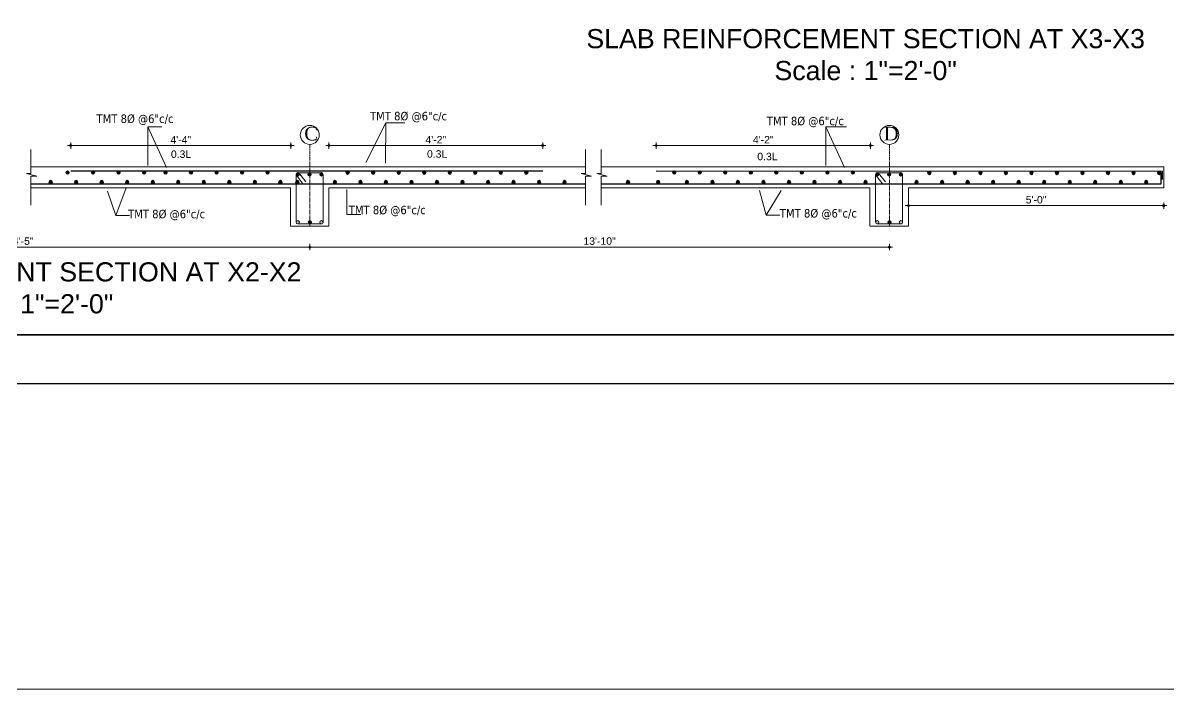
# Model space of a CAD drawing. Header units: inches. Extents: x 130993 to 274375, y -5108 to 103559.
# Drawn here: x 151799 to 152876, y 48951 to 49578 of the extents above; entities that cross this region are included whole.
import ezdxf

# ---------------------------------------------------------------- set-up
doc = ezdxf.new("R2010")
doc.units = ezdxf.units.IN
doc.header["$MEASUREMENT"] = 0
doc.header["$PDMODE"] = 2
doc.header["$PDSIZE"] = -3
doc.linetypes.add('CENTER2', pattern=[1.125, 0.75, -0.125, 0.125, -0.125])
doc.layers.add('CENTERLINE', color=7, linetype='CENTER2')
doc.layers.add('ELEVATION', color=7, linetype='Continuous')
for name, color, linetype, lineweight in [('DIM', 5, 'Continuous', 9), ('DIMENSION', 142, 'Continuous', 20), ('HATCH', 9, 'Continuous', 9), ('INDEX LINE', 4, 'Continuous', 13), ('ROD', 10, 'Continuous', 13), ('TEXT', 181, 'Continuous', 13)]:
    doc.layers.add(name, color=color, linetype=linetype, lineweight=lineweight)
doc.styles.add('ramon', font='arial.ttf', dxfattribs={"height": 7})
doc.styles.add('romans', font='romans.shx')
doc.styles.get("Standard").update_dxf_attribs({"font": 'txt.shx', "height": 6})
doc.styles.add('STYLE1', font='arial.ttf')
doc.styles.add('TAHOMA', font='tahoma.ttf', dxfattribs={"height": 9})
doc.dimstyles.new('1.8', dxfattribs={"dimscale": 0, "dimtxt": 9, "dimasz": 1, "dimexe": 2, "dimexo": 9, "dimgap": 2, "dimtad": 1, "dimdec": 0, "dimzin": 3, "dimdsep": 46, "dimlunit": 4, "dimtxsty": 'TAHOMA', "dimblk": 'DIM', "dimcen": 3, "dimdle": 3, "dimse1": 1, "dimse2": 1, "dimclrd": 256, "dimclre": 256, "dimclrt": 7, "dimadec": 1, "dimazin": 2, "dimtfac": 1, "dimtdec": 0, "dimtix": 1, "dimtofl": 0, "dimtmove": 2, "dimatfit": 3, "dimldrblk": 'ARW', "dimfxl": 1, "dimfrac": 2, "dimtolj": 2, "dimtzin": 0, "dimarcsym": 0})
doc.dimstyles.new('s2', dxfattribs={"dimtxt": 6, "dimasz": 2, "dimexe": 6, "dimexo": 18, "dimgap": 1.9375, "dimtad": 1, "dimdec": 0, "dimlfac": 0.25, "dimzin": 3, "dimdsep": 46, "dimlunit": 4, "dimtxsty": 'ramon', "dimblk": 'dot 2', "dimcen": 0.09375, "dimse1": 1, "dimse2": 1, "dimclrd": 1, "dimclre": 1, "dimclrt": 256, "dimadec": 0, "dimazin": 0, "dimtfac": 0.75, "dimtdec": 0, "dimtix": 1, "dimtmove": 1, "dimatfit": 3, "dimldrblk": 'DOT', "dimfxl": 1, "dimtolj": 1, "dimtzin": 0, "dimlwd": 9, "dimlwe": 9, "dimarcsym": 0})

# ---------------------------------------------------------------- blocks, each defined once
blk = doc.blocks.new('dot1')
at = {"layer": 'HATCH'}
h = blk.add_hatch(color=256, dxfattribs=at)
edge = h.paths.add_edge_path()
edge.add_arc((0, 0), 1, 0, 360)
for p, q in [((3, 0), (-3, 0)), ((0, 3), (0, -3))]:
    blk.add_line(p, q, dxfattribs=at)
blk.add_circle((0, 0), 1, dxfattribs=at)
blk = doc.blocks.new('dot 2')
at = {"layer": 'HATCH', "xscale": 0.5, "yscale": 0.5, "zscale": 0.5}
blk.add_blockref('dot1', (0, 0), dxfattribs=at)
blk = doc.blocks.new('*D844')
at = {"layer": 'Defpoints', "color": 0}
for p in [(159174.5, 48630), (159719.5, 48630), (159174.5, 48610.4)]:
    blk.add_point(p, dxfattribs=at)
at = {"layer": 'ELEVATION', "color": 1, "lineweight": 9}
blk.add_line((159717.5, 48610.4), (159176.5, 48610.4), dxfattribs=at)
at = {"layer": 'ELEVATION', "color": 1, "lineweight": 9, "xscale": 2, "yscale": 2, "zscale": 2, "rotation": 180}
blk.add_blockref('dot 2', (159174.5, 48610.4), dxfattribs=at)
at = {"layer": 'ELEVATION', "color": 1, "lineweight": 9, "xscale": 2, "yscale": 2, "zscale": 2}
blk.add_blockref('dot 2', (159719.5, 48610.4), dxfattribs=at)
at = {"layer": 'ELEVATION', "lineweight": 0, "insert": (159447, 48616), "char_height": 7, "attachment_point": 5, "style": 'ramon'}
blk.add_mtext('\\A1;{\\fArial Baltic|b0|i0|c186|p34;1}3{\\fArial Baltic|b0|i0|c186|p34;\'-}10{\\fArial Baltic|b0|i0|c186|p34;"}', dxfattribs=at)
blk = doc.blocks.new('_Dot')
at = {"color": 0, "linetype": 'ByBlock', "lineweight": -2}
blk.add_line((-0.5, 0), (-1, 0), dxfattribs=at)
at = {"color": 0, "linetype": 'ByBlock', "const_width": 0.5}
blk.add_lwpolyline([(-0.25, 0, 1), (0.25, 0, 1)], format="xyb", close=True, dxfattribs=at)
blk = doc.blocks.new('*D845')
at = {"layer": 'Defpoints', "color": 0}
for p in [(159701.6, 48705.9), (159500.2, 48682.1), (159701.6, 48682)]:
    blk.add_point(p, dxfattribs=at)
at = {"layer": 'ELEVATION', "color": 1, "lineweight": 9}
blk.add_line((159502.2, 48705.9), (159699.6, 48705.9), dxfattribs=at)
at = {"layer": 'ELEVATION', "color": 1, "lineweight": 9, "xscale": 2, "yscale": 2, "zscale": 2, "rotation": 180}
blk.add_blockref('dot 2', (159500.2, 48705.9), dxfattribs=at)
at = {"layer": 'ELEVATION', "color": 1, "lineweight": 9, "xscale": 2, "yscale": 2, "zscale": 2}
blk.add_blockref('dot 2', (159701.6, 48705.9), dxfattribs=at)
at = {"layer": 'ELEVATION', "lineweight": 0, "insert": (159600.9, 48711.4), "char_height": 7, "attachment_point": 5, "style": 'ramon'}
blk.add_mtext('\\A1;4\'-2"', dxfattribs=at)
blk = doc.blocks.new('ARW')
at = {"layer": 'INDEX LINE'}
blk.add_lwpolyline([(10, 0, 0, 6, 0), (0, 0, 0, 0, 0), (10, 0, 0, 0, 0)], format="xyseb", dxfattribs=at)
blk = doc.blocks.new('DIM')
at = {"layer": 'INDEX LINE'}
h = blk.add_hatch(color=256, dxfattribs=at)
h.paths.add_polyline_path([(0, 1.3), (0, 0), (1.3, 0, 0.414214)])
h.paths.add_polyline_path([(1.3, 0), (0, 0), (0, -1.3, 0.414214)])
h.paths.add_polyline_path([(0, 0), (-1.3, 0, 0.414214), (0, -1.3)])
h.paths.add_polyline_path([(0, 1.3, 0.414214), (-1.3, 0), (0, 0)])
for p, q in [((-6, 0), (6, 0)), ((0, 6), (0, -6))]:
    blk.add_line(p, q, dxfattribs=at)
blk.add_circle((0, 0), 1.28, dxfattribs=at)
blk = doc.blocks.new('*D847')
at = {"layer": 'Defpoints', "color": 0}
for p in [(159393.5, 48705.9), (159393.5, 48682), (159192.5, 48666)]:
    blk.add_point(p, dxfattribs=at)
at = {"layer": 'ELEVATION', "color": 1, "lineweight": 9}
blk.add_line((159194.5, 48705.9), (159391.5, 48705.9), dxfattribs=at)
at = {"layer": 'ELEVATION', "color": 1, "lineweight": 9, "xscale": 2, "yscale": 2, "zscale": 2, "rotation": 180}
blk.add_blockref('dot 2', (159192.5, 48705.9), dxfattribs=at)
at = {"layer": 'ELEVATION', "color": 1, "lineweight": 9, "xscale": 2, "yscale": 2, "zscale": 2}
blk.add_blockref('dot 2', (159393.5, 48705.9), dxfattribs=at)
at = {"layer": 'ELEVATION', "lineweight": 0, "insert": (159293, 48711.4), "char_height": 7, "attachment_point": 5, "style": 'ramon'}
blk.add_mtext('\\A1;4\'-2"', dxfattribs=at)
blk = doc.blocks.new('*D848')
at = {"layer": 'Defpoints', "color": 0}
for p in [(159156.7, 48705.9), (158949.7, 48682.1), (159156.7, 48682)]:
    blk.add_point(p, dxfattribs=at)
at = {"layer": 'ELEVATION', "color": 1, "lineweight": 9}
blk.add_line((158951.7, 48705.9), (159154.7, 48705.9), dxfattribs=at)
at = {"layer": 'ELEVATION', "color": 1, "lineweight": 9, "xscale": 2, "yscale": 2, "zscale": 2, "rotation": 180}
blk.add_blockref('dot 2', (158949.7, 48705.9), dxfattribs=at)
at = {"layer": 'ELEVATION', "color": 1, "lineweight": 9, "xscale": 2, "yscale": 2, "zscale": 2}
blk.add_blockref('dot 2', (159156.7, 48705.9), dxfattribs=at)
at = {"layer": 'ELEVATION', "lineweight": 0, "insert": (159053.2, 48711.3), "char_height": 7, "attachment_point": 5, "style": 'ramon'}
blk.add_mtext('\\A1;4\'-4"', dxfattribs=at)
blk = doc.blocks.new('*D851')
at = {"layer": 'Defpoints', "color": 0}
for p in [(158630, 48630), (159174.5, 48630), (159174.5, 48610.4)]:
    blk.add_point(p, dxfattribs=at)
at = {"layer": 'ELEVATION', "color": 1, "lineweight": 9}
blk.add_line((158632, 48610.4), (159172.5, 48610.4), dxfattribs=at)
at = {"layer": 'ELEVATION', "color": 1, "lineweight": 9, "xscale": 2, "yscale": 2, "zscale": 2, "rotation": 180}
blk.add_blockref('dot 2', (158630, 48610.4), dxfattribs=at)
at = {"layer": 'ELEVATION', "color": 1, "lineweight": 9, "xscale": 2, "yscale": 2, "zscale": 2}
blk.add_blockref('dot 2', (159174.5, 48610.4), dxfattribs=at)
at = {"layer": 'ELEVATION', "lineweight": 0, "insert": (158902.3, 48616), "char_height": 7, "attachment_point": 5, "style": 'ramon'}
blk.add_mtext('\\A1;14{\\fArial Baltic|b0|i0|c186|p34;\'-}5{\\fArial Baltic|b0|i0|c186|p34;"}', dxfattribs=at)
blk = doc.blocks.new('*D852')
at = {"layer": 'Defpoints', "color": 0}
for p in [(159737.5, 48666), (159977.5, 48666), (159977.5, 48649.4)]:
    blk.add_point(p, dxfattribs=at)
at = {"layer": 'ELEVATION', "color": 1, "lineweight": 9}
blk.add_line((159739.5, 48649.4), (159975.5, 48649.4), dxfattribs=at)
at = {"layer": 'ELEVATION', "color": 1, "lineweight": 9, "xscale": 2, "yscale": 2, "zscale": 2, "rotation": 180}
blk.add_blockref('dot 2', (159737.5, 48649.4), dxfattribs=at)
at = {"layer": 'ELEVATION', "color": 1, "lineweight": 9, "xscale": 2, "yscale": 2, "zscale": 2}
blk.add_blockref('dot 2', (159977.5, 48649.4), dxfattribs=at)
at = {"layer": 'ELEVATION', "lineweight": 0, "insert": (159857.5, 48654.9), "char_height": 7, "attachment_point": 5, "style": 'ramon'}
blk.add_mtext('\\A1;5\'-0"', dxfattribs=at)
blk = doc.blocks.new('s4')
at = {"ltscale": 0.5, "insert": (4228, 2278), "char_height": 18, "width": 693.788, "attachment_point": 2, "style": 'STYLE1'}
blk.add_mtext('{\\fArial Baltic|b0|i0|c186|p34;S\\fArial Baltic|b0|i0|c0|p34;LAB REINFORCEMENT SECTION AT X3-X3\\PScale : 1"=2\'-0"}', dxfattribs=at)
blk = doc.blocks.new('s3')
at = {"layer": 'DIM', "linetype": 'ByBlock', "lineweight": 0}
h = blk.add_hatch(color=0, dxfattribs=at)
h.set_gradient(color1=(0, 0, 255), color2=(0, 0, 255), tint=1)
edge = h.paths.add_edge_path()
edge.add_arc((4270.7, 2125.9), 1.6, 0, 360)
h = blk.add_hatch(color=0, dxfattribs=at)
h.set_gradient(color1=(0, 0, 255), color2=(0, 0, 255), tint=1)
edge = h.paths.add_edge_path()
edge.add_arc((4294.7, 2125.9), 1.6, 0, 360)
h = blk.add_hatch(color=0, dxfattribs=at)
h.set_gradient(color1=(0, 0, 255), color2=(0, 0, 255), tint=1)
edge = h.paths.add_edge_path()
edge.add_arc((4318.7, 2125.9), 1.6, 0, 360)
h = blk.add_hatch(color=0, dxfattribs=at)
h.set_gradient(color1=(0, 0, 255), color2=(0, 0, 255), tint=1)
edge = h.paths.add_edge_path()
edge.add_arc((4342.7, 2125.9), 1.6, 0, 360)
h = blk.add_hatch(color=0, dxfattribs=at)
h.set_gradient(color1=(0, 0, 255), color2=(0, 0, 255), tint=1)
edge = h.paths.add_edge_path()
edge.add_arc((4362.8, 2125.9), 1.6, 0, 360)
h = blk.add_hatch(color=0, dxfattribs=at)
h.set_gradient(color1=(0, 0, 255), color2=(0, 0, 255), tint=1)
edge = h.paths.add_edge_path()
edge.add_arc((4386.8, 2125.9), 1.6, 0, 360)
h = blk.add_hatch(color=0, dxfattribs=at)
h.set_gradient(color1=(0, 0, 255), color2=(0, 0, 255), tint=1)
edge = h.paths.add_edge_path()
edge.add_arc((4410.8, 2125.9), 1.6, 0, 360)
h = blk.add_hatch(color=0, dxfattribs=at)
h.set_gradient(color1=(0, 0, 255), color2=(0, 0, 255), tint=1)
edge = h.paths.add_edge_path()
edge.add_arc((4434.8, 2125.9), 1.6, 0, 360)
h = blk.add_hatch(color=0, dxfattribs=at)
h.set_gradient(color1=(0, 0, 255), color2=(0, 0, 255), tint=1)
edge = h.paths.add_edge_path()
edge.add_arc((4458.8, 2125.9), 1.6, 0, 360)
h = blk.add_hatch(color=0, dxfattribs=at)
h.set_gradient(color1=(0, 0, 255), color2=(0, 0, 255), tint=1)
edge = h.paths.add_edge_path()
edge.add_arc((4534.1, 2125.8), 1.6, 0, 360)
h = blk.add_hatch(color=0, dxfattribs=at)
h.set_gradient(color1=(0, 0, 255), color2=(0, 0, 255), tint=1)
edge = h.paths.add_edge_path()
edge.add_arc((4558.1, 2125.8), 1.6, 0, 360)
h = blk.add_hatch(color=0, dxfattribs=at)
h.set_gradient(color1=(0, 0, 255), color2=(0, 0, 255), tint=1)
edge = h.paths.add_edge_path()
edge.add_arc((4582.1, 2125.8), 1.6, 0, 360)
h = blk.add_hatch(color=0, dxfattribs=at)
h.set_gradient(color1=(0, 0, 255), color2=(0, 0, 255), tint=1)
edge = h.paths.add_edge_path()
edge.add_arc((4606.1, 2125.8), 1.6, 0, 360)
h = blk.add_hatch(color=0, dxfattribs=at)
h.set_gradient(color1=(0, 0, 255), color2=(0, 0, 255), tint=1)
edge = h.paths.add_edge_path()
edge.add_arc((4630.1, 2125.8), 1.6, 0, 360)
h = blk.add_hatch(color=0, dxfattribs=at)
h.set_gradient(color1=(0, 0, 255), color2=(0, 0, 255), tint=1)
edge = h.paths.add_edge_path()
edge.add_arc((4654.1, 2125.8), 1.6, 0, 360)
h = blk.add_hatch(color=0, dxfattribs=at)
h.set_gradient(color1=(0, 0, 255), color2=(0, 0, 255), tint=1)
edge = h.paths.add_edge_path()
edge.add_arc((4678.1, 2125.8), 1.6, 0, 360)
h = blk.add_hatch(color=0, dxfattribs=at)
h.set_gradient(color1=(0, 0, 255), color2=(0, 0, 255), tint=1)
edge = h.paths.add_edge_path()
edge.add_arc((4702.1, 2125.8), 1.6, 0, 360)
h = blk.add_hatch(color=0, dxfattribs=at)
h.set_gradient(color1=(0, 0, 255), color2=(0, 0, 255), tint=1)
edge = h.paths.add_edge_path()
edge.add_arc((4841.2, 2125.9), 1.6, 0, 360)
h = blk.add_hatch(color=0, dxfattribs=at)
h.set_gradient(color1=(0, 0, 255), color2=(0, 0, 255), tint=1)
edge = h.paths.add_edge_path()
edge.add_arc((4865.2, 2125.9), 1.6, 0, 360)
h = blk.add_hatch(color=0, dxfattribs=at)
h.set_gradient(color1=(0, 0, 255), color2=(0, 0, 255), tint=1)
edge = h.paths.add_edge_path()
edge.add_arc((4889.2, 2125.9), 1.6, 0, 360)
h = blk.add_hatch(color=0, dxfattribs=at)
h.set_gradient(color1=(0, 0, 255), color2=(0, 0, 255), tint=1)
edge = h.paths.add_edge_path()
edge.add_arc((4913.2, 2125.9), 1.6, 0, 360)
h = blk.add_hatch(color=0, dxfattribs=at)
h.set_gradient(color1=(0, 0, 255), color2=(0, 0, 255), tint=1)
edge = h.paths.add_edge_path()
edge.add_arc((4937.2, 2125.9), 1.6, 0, 360)
h = blk.add_hatch(color=0, dxfattribs=at)
h.set_gradient(color1=(0, 0, 255), color2=(0, 0, 255), tint=1)
edge = h.paths.add_edge_path()
edge.add_arc((4961.2, 2125.9), 1.6, 0, 360)
h = blk.add_hatch(color=0, dxfattribs=at)
h.set_gradient(color1=(0, 0, 255), color2=(0, 0, 255), tint=1)
edge = h.paths.add_edge_path()
edge.add_arc((4985.2, 2125.9), 1.6, 0, 360)
h = blk.add_hatch(color=0, dxfattribs=at)
h.set_gradient(color1=(0, 0, 255), color2=(0, 0, 255), tint=1)
edge = h.paths.add_edge_path()
edge.add_arc((4985.2, 2125.9), 1.6, 0, 360)
h = blk.add_hatch(color=0, dxfattribs=at)
h.set_gradient(color1=(0, 0, 255), color2=(0, 0, 255), tint=1)
edge = h.paths.add_edge_path()
edge.add_arc((4985.2, 2125.9), 1.6, 0, 360)
h = blk.add_hatch(color=0, dxfattribs=at)
h.set_gradient(color1=(0, 0, 255), color2=(0, 0, 255), tint=1)
edge = h.paths.add_edge_path()
edge.add_arc((5009.2, 2125.9), 1.6, 0, 360)
h = blk.add_hatch(color=0, dxfattribs=at)
h.set_gradient(color1=(0, 0, 255), color2=(0, 0, 255), tint=1)
edge = h.paths.add_edge_path()
edge.add_arc((5081.1, 2125.5), 1.6, 0, 360)
h = blk.add_hatch(color=0, dxfattribs=at)
h.set_gradient(color1=(0, 0, 255), color2=(0, 0, 255), tint=1)
edge = h.paths.add_edge_path()
edge.add_arc((5105.1, 2125.5), 1.6, 0, 360)
h = blk.add_hatch(color=0, dxfattribs=at)
h.set_gradient(color1=(0, 0, 255), color2=(0, 0, 255), tint=1)
edge = h.paths.add_edge_path()
edge.add_arc((5129.1, 2125.5), 1.6, 0, 360)
h = blk.add_hatch(color=0, dxfattribs=at)
h.set_gradient(color1=(0, 0, 255), color2=(0, 0, 255), tint=1)
edge = h.paths.add_edge_path()
edge.add_arc((5153.1, 2125.5), 1.6, 0, 360)
h = blk.add_hatch(color=0, dxfattribs=at)
h.set_gradient(color1=(0, 0, 255), color2=(0, 0, 255), tint=1)
edge = h.paths.add_edge_path()
edge.add_arc((5177.1, 2125.5), 1.6, 0, 360)
h = blk.add_hatch(color=0, dxfattribs=at)
h.set_gradient(color1=(0, 0, 255), color2=(0, 0, 255), tint=1)
edge = h.paths.add_edge_path()
edge.add_arc((5201.1, 2125.5), 1.6, 0, 360)
h = blk.add_hatch(color=0, dxfattribs=at)
h.set_gradient(color1=(0, 0, 255), color2=(0, 0, 255), tint=1)
edge = h.paths.add_edge_path()
edge.add_arc((5225.1, 2125.5), 1.6, 0, 360)
h = blk.add_hatch(color=0, dxfattribs=at)
h.set_gradient(color1=(0, 0, 255), color2=(0, 0, 255), tint=1)
edge = h.paths.add_edge_path()
edge.add_arc((5249.1, 2125.5), 1.6, 0, 360)
h = blk.add_hatch(color=0, dxfattribs=at)
h.set_gradient(color1=(0, 0, 255), color2=(0, 0, 255), tint=1)
edge = h.paths.add_edge_path()
edge.add_arc((5273.1, 2125.5), 1.6, 0, 360)
h = blk.add_hatch(color=0, dxfattribs=at)
h.set_gradient(color1=(0, 0, 255), color2=(0, 0, 255), tint=1)
edge = h.paths.add_edge_path()
edge.add_arc((5297.1, 2125.5), 1.6, 0, 360)
h = blk.add_hatch(color=0, dxfattribs=at)
h.set_gradient(color1=(0, 0, 255), color2=(0, 0, 255), tint=1)
edge = h.paths.add_edge_path()
edge.add_arc((4254.8, 2117), 1.6, 0, 360)
h = blk.add_hatch(color=0, dxfattribs=at)
h.set_gradient(color1=(0, 0, 255), color2=(0, 0, 255), tint=1)
edge = h.paths.add_edge_path()
edge.add_arc((4278.8, 2117), 1.6, 0, 360)
h = blk.add_hatch(color=0, dxfattribs=at)
h.set_gradient(color1=(0, 0, 255), color2=(0, 0, 255), tint=1)
edge = h.paths.add_edge_path()
edge.add_arc((4302.8, 2117), 1.6, 0, 360)
h = blk.add_hatch(color=0, dxfattribs=at)
h.set_gradient(color1=(0, 0, 255), color2=(0, 0, 255), tint=1)
edge = h.paths.add_edge_path()
edge.add_arc((4326.8, 2117), 1.6, 0, 360)
h = blk.add_hatch(color=0, dxfattribs=at)
h.set_gradient(color1=(0, 0, 255), color2=(0, 0, 255), tint=1)
edge = h.paths.add_edge_path()
edge.add_arc((4350.8, 2117), 1.6, 0, 360)
h = blk.add_hatch(color=0, dxfattribs=at)
h.set_gradient(color1=(0, 0, 255), color2=(0, 0, 255), tint=1)
edge = h.paths.add_edge_path()
edge.add_arc((4374.8, 2117), 1.6, 0, 360)
h = blk.add_hatch(color=0, dxfattribs=at)
h.set_gradient(color1=(0, 0, 255), color2=(0, 0, 255), tint=1)
edge = h.paths.add_edge_path()
edge.add_arc((4398.8, 2117), 1.6, 0, 360)
h = blk.add_hatch(color=0, dxfattribs=at)
h.set_gradient(color1=(0, 0, 255), color2=(0, 0, 255), tint=1)
edge = h.paths.add_edge_path()
edge.add_arc((4422.8, 2117), 1.6, 0, 360)
h = blk.add_hatch(color=0, dxfattribs=at)
h.set_gradient(color1=(0, 0, 255), color2=(0, 0, 255), tint=1)
edge = h.paths.add_edge_path()
edge.add_arc((4446.8, 2117), 1.6, 0, 360)
h = blk.add_hatch(color=0, dxfattribs=at)
h.set_gradient(color1=(0, 0, 255), color2=(0, 0, 255), tint=1)
edge = h.paths.add_edge_path()
edge.add_arc((4470.8, 2117), 1.6, 0, 360)
h = blk.add_hatch(color=0, dxfattribs=at)
h.set_gradient(color1=(0, 0, 255), color2=(0, 0, 255), tint=1)
edge = h.paths.add_edge_path()
edge.add_arc((4486.8, 2117), 1.6, 0, 360)
h = blk.add_hatch(color=0, dxfattribs=at)
h.set_gradient(color1=(0, 0, 255), color2=(0, 0, 255), tint=1)
edge = h.paths.add_edge_path()
edge.add_arc((4522.1, 2117), 1.6, 0, 360)
h = blk.add_hatch(color=0, dxfattribs=at)
h.set_gradient(color1=(0, 0, 255), color2=(0, 0, 255), tint=1)
edge = h.paths.add_edge_path()
edge.add_arc((4546.1, 2117), 1.6, 0, 360)
h = blk.add_hatch(color=0, dxfattribs=at)
h.set_gradient(color1=(0, 0, 255), color2=(0, 0, 255), tint=1)
edge = h.paths.add_edge_path()
edge.add_arc((4570.1, 2117), 1.6, 0, 360)
h = blk.add_hatch(color=0, dxfattribs=at)
h.set_gradient(color1=(0, 0, 255), color2=(0, 0, 255), tint=1)
edge = h.paths.add_edge_path()
edge.add_arc((4594.1, 2117), 1.6, 0, 360)
h = blk.add_hatch(color=0, dxfattribs=at)
h.set_gradient(color1=(0, 0, 255), color2=(0, 0, 255), tint=1)
edge = h.paths.add_edge_path()
edge.add_arc((4618.1, 2117), 1.6, 0, 360)
h = blk.add_hatch(color=0, dxfattribs=at)
h.set_gradient(color1=(0, 0, 255), color2=(0, 0, 255), tint=1)
edge = h.paths.add_edge_path()
edge.add_arc((4642.1, 2117), 1.6, 0, 360)
h = blk.add_hatch(color=0, dxfattribs=at)
h.set_gradient(color1=(0, 0, 255), color2=(0, 0, 255), tint=1)
edge = h.paths.add_edge_path()
edge.add_arc((4666.1, 2117), 1.6, 0, 360)
h = blk.add_hatch(color=0, dxfattribs=at)
h.set_gradient(color1=(0, 0, 255), color2=(0, 0, 255), tint=1)
edge = h.paths.add_edge_path()
edge.add_arc((4690.1, 2117), 1.6, 0, 360)
h = blk.add_hatch(color=0, dxfattribs=at)
h.set_gradient(color1=(0, 0, 255), color2=(0, 0, 255), tint=1)
edge = h.paths.add_edge_path()
edge.add_arc((4714.1, 2117), 1.6, 0, 360)
h = blk.add_hatch(color=0, dxfattribs=at)
h.set_gradient(color1=(0, 0, 255), color2=(0, 0, 255), tint=1)
edge = h.paths.add_edge_path()
edge.add_arc((4738.1, 2117), 1.6, 0, 360)
h = blk.add_hatch(color=0, dxfattribs=at)
h.set_gradient(color1=(0, 0, 255), color2=(0, 0, 255), tint=1)
edge = h.paths.add_edge_path()
edge.add_arc((4797.7, 2117), 1.6, 0, 360)
h = blk.add_hatch(color=0, dxfattribs=at)
h.set_gradient(color1=(0, 0, 255), color2=(0, 0, 255), tint=1)
edge = h.paths.add_edge_path()
edge.add_arc((4826.1, 2117), 1.6, 0, 360)
h = blk.add_hatch(color=0, dxfattribs=at)
h.set_gradient(color1=(0, 0, 255), color2=(0, 0, 255), tint=1)
edge = h.paths.add_edge_path()
edge.add_arc((4853.1, 2117), 1.6, 0, 360)
h = blk.add_hatch(color=0, dxfattribs=at)
h.set_gradient(color1=(0, 0, 255), color2=(0, 0, 255), tint=1)
edge = h.paths.add_edge_path()
edge.add_arc((4877.1, 2117), 1.6, 0, 360)
h = blk.add_hatch(color=0, dxfattribs=at)
h.set_gradient(color1=(0, 0, 255), color2=(0, 0, 255), tint=1)
edge = h.paths.add_edge_path()
edge.add_arc((4901.1, 2117), 1.6, 0, 360)
h = blk.add_hatch(color=0, dxfattribs=at)
h.set_gradient(color1=(0, 0, 255), color2=(0, 0, 255), tint=1)
edge = h.paths.add_edge_path()
edge.add_arc((4925.1, 2117), 1.6, 0, 360)
h = blk.add_hatch(color=0, dxfattribs=at)
h.set_gradient(color1=(0, 0, 255), color2=(0, 0, 255), tint=1)
edge = h.paths.add_edge_path()
edge.add_arc((4949.1, 2117), 1.6, 0, 360)
h = blk.add_hatch(color=0, dxfattribs=at)
h.set_gradient(color1=(0, 0, 255), color2=(0, 0, 255), tint=1)
edge = h.paths.add_edge_path()
edge.add_arc((4973.1, 2117), 1.6, 0, 360)
h = blk.add_hatch(color=0, dxfattribs=at)
h.set_gradient(color1=(0, 0, 255), color2=(0, 0, 255), tint=1)
edge = h.paths.add_edge_path()
edge.add_arc((4997.1, 2117), 1.6, 0, 360)
h = blk.add_hatch(color=0, dxfattribs=at)
h.set_gradient(color1=(0, 0, 255), color2=(0, 0, 255), tint=1)
edge = h.paths.add_edge_path()
edge.add_arc((4997.1, 2117), 1.6, 0, 360)
h = blk.add_hatch(color=0, dxfattribs=at)
h.set_gradient(color1=(0, 0, 255), color2=(0, 0, 255), tint=1)
edge = h.paths.add_edge_path()
edge.add_arc((4997.1, 2117), 1.6, 0, 360)
h = blk.add_hatch(color=0, dxfattribs=at)
h.set_gradient(color1=(0, 0, 255), color2=(0, 0, 255), tint=1)
edge = h.paths.add_edge_path()
edge.add_arc((5021.1, 2117), 1.6, 0, 360)
h = blk.add_hatch(color=0, dxfattribs=at)
h.set_gradient(color1=(0, 0, 255), color2=(0, 0, 255), tint=1)
edge = h.paths.add_edge_path()
edge.add_arc((5069.1, 2117), 1.6, 0, 360)
h = blk.add_hatch(color=0, dxfattribs=at)
h.set_gradient(color1=(0, 0, 255), color2=(0, 0, 255), tint=1)
edge = h.paths.add_edge_path()
edge.add_arc((5093.1, 2117), 1.6, 0, 360)
h = blk.add_hatch(color=0, dxfattribs=at)
h.set_gradient(color1=(0, 0, 255), color2=(0, 0, 255), tint=1)
edge = h.paths.add_edge_path()
edge.add_arc((5117.1, 2117), 1.6, 0, 360)
h = blk.add_hatch(color=0, dxfattribs=at)
h.set_gradient(color1=(0, 0, 255), color2=(0, 0, 255), tint=1)
edge = h.paths.add_edge_path()
edge.add_arc((5141.1, 2117), 1.6, 0, 360)
h = blk.add_hatch(color=0, dxfattribs=at)
h.set_gradient(color1=(0, 0, 255), color2=(0, 0, 255), tint=1)
edge = h.paths.add_edge_path()
edge.add_arc((5165.1, 2117), 1.6, 0, 360)
h = blk.add_hatch(color=0, dxfattribs=at)
h.set_gradient(color1=(0, 0, 255), color2=(0, 0, 255), tint=1)
edge = h.paths.add_edge_path()
edge.add_arc((5189.1, 2117), 1.6, 0, 360)
h = blk.add_hatch(color=0, dxfattribs=at)
h.set_gradient(color1=(0, 0, 255), color2=(0, 0, 255), tint=1)
edge = h.paths.add_edge_path()
edge.add_arc((5213.1, 2117), 1.6, 0, 360)
h = blk.add_hatch(color=0, dxfattribs=at)
h.set_gradient(color1=(0, 0, 255), color2=(0, 0, 255), tint=1)
edge = h.paths.add_edge_path()
edge.add_arc((5237.1, 2117), 1.6, 0, 360)
h = blk.add_hatch(color=0, dxfattribs=at)
h.set_gradient(color1=(0, 0, 255), color2=(0, 0, 255), tint=1)
edge = h.paths.add_edge_path()
edge.add_arc((5261.1, 2117), 1.6, 0, 360)
h = blk.add_hatch(color=0, dxfattribs=at)
h.set_gradient(color1=(0, 0, 255), color2=(0, 0, 255), tint=1)
edge = h.paths.add_edge_path()
edge.add_arc((5285.1, 2117), 1.6, 0, 360)
at = {"layer": 'ROD', "ltscale": 0.5}
h = blk.add_hatch(color=0, dxfattribs=at)
h.set_gradient(color1=(0, 0, 255), color2=(0, 0, 255), tint=1)
h.paths.add_polyline_path([(4488.8, 2124.2, 1), (4485.6, 2124.2, 0.154193), (4485.9, 2123.3), (4486, 2123.1, 0.684323)])
h = blk.add_hatch(color=0, dxfattribs=at)
h.set_gradient(color1=(0, 0, 255), color2=(0, 0, 255), tint=1)
h.paths.add_polyline_path([(4499.8, 2124.2, 1), (4496.6, 2124.2, 0.154193), (4496.9, 2123.3), (4497, 2123.1, 0.684323)])
h = blk.add_hatch(color=0, dxfattribs=at)
h.set_gradient(color1=(0, 0, 255), color2=(0, 0, 255), tint=1)
h.paths.add_polyline_path([(4507.8, 2124.2, 1), (4511, 2124.2, 1)])
h = blk.add_hatch(color=0, dxfattribs=at)
h.set_gradient(color1=(0, 0, 255), color2=(0, 0, 255), tint=1)
h.paths.add_polyline_path([(5033.7, 2124.2, 1), (5030.5, 2124.2, 0.154193), (5030.8, 2123.3), (5031, 2123.1, 0.684323)])
h = blk.add_hatch(color=0, dxfattribs=at)
h.set_gradient(color1=(0, 0, 255), color2=(0, 0, 255), tint=1)
h.paths.add_polyline_path([(5044.8, 2124.2, 1), (5041.6, 2124.2, 0.154193), (5041.8, 2123.3), (5042, 2123.1, 0.684323)])
h = blk.add_hatch(color=0, dxfattribs=at)
h.set_gradient(color1=(0, 0, 255), color2=(0, 0, 255), tint=1)
h.paths.add_polyline_path([(5052.8, 2124.2, 1), (5056, 2124.2, 1)])
h = blk.add_hatch(color=0, dxfattribs=at)
h.set_gradient(color1=(0, 0, 255), color2=(0, 0, 255), tint=1)
h.paths.add_polyline_path([(4485.6, 2079.2, 1), (4488.8, 2079.2, 1)])
h.paths.add_polyline_path([(4507.8, 2079.2, 1), (4511, 2079.2, 1)])
h = blk.add_hatch(color=0, dxfattribs=at)
h.set_gradient(color1=(0, 0, 255), color2=(0, 0, 255), tint=1)
h.paths.add_polyline_path([(4497, 2079.2, 1), (4500.2, 2079.2, 1)])
h = blk.add_hatch(color=0, dxfattribs=at)
h.set_gradient(color1=(0, 0, 255), color2=(0, 0, 255), tint=1)
h.paths.add_polyline_path([(5030.5, 2079.2, 1), (5033.7, 2079.2, 1)])
h.paths.add_polyline_path([(5052.8, 2079.2, 1), (5056, 2079.2, 1)])
h = blk.add_hatch(color=0, dxfattribs=at)
h.set_gradient(color1=(0, 0, 255), color2=(0, 0, 255), tint=1)
h.paths.add_polyline_path([(5042, 2079.2, 1), (5045.2, 2079.2, 1)])
at = {"ltscale": 10}
for centre in [(4498.5, 2161.3), (4498.5, 2161.3), (5043.5, 2161.3), (5043.5, 2161.3)]:
    blk.add_circle(centre, 8.91, dxfattribs=at)
at = {"layer": 'CENTERLINE', "lineweight": 15, "ltscale": 5}
for p, q in [((4498.5, 2152.4), (4498.5, 2075.4)), ((5043.5, 2152.4), (5043.5, 2075.4))]:
    blk.add_line(p, q, dxfattribs=at)
at = {"layer": 'DIM', "ltscale": 10}
for points in [[(4346.2, 2132.5), (4346.2, 2168.9), (4359.3, 2168.9)], [(4983.7, 2132.5), (4983.7, 2168.9), (5003.1, 2168.9)]]:
    blk.add_lwpolyline(points, dxfattribs=at)
at = {"layer": 'DIM', "color": 0, "linetype": 'ByBlock', "lineweight": 0}
for centre in [(4270.7, 2125.9), (4294.7, 2125.9), (4318.7, 2125.9), (4342.7, 2125.9), (4362.8, 2125.9), (4386.8, 2125.9), (4410.8, 2125.9), (4434.8, 2125.9), (4458.8, 2125.9), (4534.1, 2125.8), (4558.1, 2125.8), (4582.1, 2125.8), (4606.1, 2125.8), (4630.1, 2125.8), (4654.1, 2125.8), (4678.1, 2125.8), (4702.1, 2125.8), (4841.2, 2125.9), (4865.2, 2125.9), (4889.2, 2125.9), (4913.2, 2125.9), (4937.2, 2125.9), (4961.2, 2125.9), (4985.2, 2125.9), (4985.2, 2125.9), (4985.2, 2125.9), (5009.2, 2125.9), (5081.1, 2125.5), (5105.1, 2125.5), (5129.1, 2125.5), (5153.1, 2125.5), (5177.1, 2125.5), (5201.1, 2125.5), (5225.1, 2125.5), (5249.1, 2125.5), (5273.1, 2125.5), (5297.1, 2125.5), (4254.8, 2117), (4278.8, 2117), (4302.8, 2117), (4326.8, 2117), (4350.8, 2117), (4374.8, 2117), (4398.8, 2117), (4422.8, 2117), (4446.8, 2117), (4470.8, 2117), (4486.8, 2117), (4522.1, 2117), (4546.1, 2117), (4570.1, 2117), (4594.1, 2117), (4618.1, 2117), (4642.1, 2117), (4666.1, 2117), (4690.1, 2117), (4714.1, 2117), (4738.1, 2117), (4797.7, 2117), (4826.1, 2117), (4853.1, 2117), (4877.1, 2117), (4901.1, 2117), (4925.1, 2117), (4949.1, 2117), (4973.1, 2117), (4997.1, 2117), (4997.1, 2117), (4997.1, 2117), (5021.1, 2117), (5069.1, 2117), (5093.1, 2117), (5117.1, 2117), (5141.1, 2117), (5165.1, 2117), (5189.1, 2117), (5213.1, 2117), (5237.1, 2117), (5261.1, 2117), (5285.1, 2117)]:
    blk.add_circle(centre, 1.6, dxfattribs=at)
at = {"layer": 'DIMENSION'}
for points in [[(4236.1, 2147.7), (4236.1, 2125), (4232, 2125), (4241.7, 2122.6), (4236.1, 2122.6), (4236.1, 2095.3)], [(4757.8, 2147.7), (4757.8, 2125), (4753.7, 2125), (4763.4, 2122.6), (4757.8, 2122.6), (4757.8, 2095.3)], [(4772.4, 2147.7), (4772.4, 2125), (4768.3, 2125), (4778, 2122.6), (4772.4, 2122.6), (4772.4, 2095.3)]]:
    blk.add_lwpolyline(points, dxfattribs=at)
at = {"layer": 'ELEVATION', "linetype": 'Continuous', "lineweight": 13, "ltscale": 50}
for p, q in [((4236.1, 2131.4), (4757.8, 2131.4)), ((4236.1, 2131.4), (4757.8, 2131.4)), ((4236.1, 2131.4), (4757.8, 2131.4)), ((4236.1, 2131.4), (4757.8, 2131.4)), ((4772.4, 2131.4), (5301.5, 2131.4)), ((5301.5, 2111.4), (5301.5, 2131.4)), ((4236.1, 2111.4), (4480.2, 2111.4)), ((4480.2, 2075.4), (4480.2, 2111.4)), ((4516.5, 2111.4), (4757.8, 2111.4)), ((4516.5, 2075.4), (4516.5, 2111.4)), ((4772.4, 2111.4), (5025.1, 2111.4)), ((4772.4, 2111.4), (4785.6, 2111.4)), ((5025.1, 2075.4), (5025.1, 2111.4)), ((5061.5, 2111.4), (5061.5, 2111.4)), ((5061.5, 2075.4), (5061.5, 2111.4)), ((5061.5, 2111.4), (5061.5, 2111.4)), ((5301.5, 2111.4), (5061.5, 2111.4)), ((4480.5, 2075.4), (4516.5, 2075.4)), ((5025.5, 2075.4), (5061.5, 2075.4))]:
    blk.add_line(p, q, dxfattribs=at)
at = {"layer": 'ROD', "lineweight": 30}
for p, q in [((4273.7, 2127.5), (4717.5, 2127.4)), ((4824.2, 2127.5), (5300.2, 2127.3)), ((5299.1, 2115.4), (5299.1, 2125.8)), ((5300.2, 2119.4), (5300.2, 2127.3)), ((4236.1, 2115.4), (4757.8, 2115.4)), ((4772.4, 2115.4), (5299.1, 2115.4))]:
    blk.add_line(p, q, dxfattribs=at)
at = {"layer": 'ROD', "linetype": 'ByBlock'}
for p, q in [((4485.6, 2124.2), (4485.6, 2079.2)), ((4487.4, 2125.7), (4509.6, 2125.7)), ((5030.5, 2124.2), (5030.5, 2079.2)), ((5032.3, 2125.7), (5054.6, 2125.7)), ((4487.2, 2077.6), (4510.1, 2077.6)), ((5032.1, 2077.6), (5055.1, 2077.6))]:
    blk.add_line(p, q, dxfattribs=at)
at = {"layer": 'ROD', "ltscale": 10}
for p, q in [((4485.6, 2123.6), (4492.4, 2115.1)), ((4488.1, 2125.6), (4494.9, 2117.1)), ((5030.5, 2123.6), (5037.4, 2115.1)), ((5033, 2125.6), (5039.9, 2117.1))]:
    blk.add_line(p, q, dxfattribs=at)
at = {"layer": 'ROD', "linetype": 'ByBlock', "ltscale": 0.5}
for p, q in [((4511, 2124.2), (4511, 2078.6)), ((5056, 2124.2), (5056, 2078.6))]:
    blk.add_line(p, q, dxfattribs=at)
at = {"layer": 'ROD', "color": 0, "ltscale": 0.5}
for centre in [(4487.2, 2124.2), (4498.2, 2124.2), (4509.4, 2124.2), (5032.1, 2124.2), (5043.2, 2124.2), (5054.4, 2124.2), (4487.2, 2079.2), (4487.2, 2079.2), (4498.6, 2079.2), (4509.4, 2079.2), (5032.1, 2079.2), (5032.1, 2079.2), (5043.6, 2079.2), (5054.4, 2079.2)]:
    blk.add_circle(centre, 1.6, dxfattribs=at)
at = {"ltscale": 0.5, "insert": (4228, 2041.5), "char_height": 18, "width": 693.788, "attachment_point": 2, "style": 'STYLE1'}
blk.add_mtext('{\\fArial Baltic|b0|i0|c186|p34;S\\fArial Baltic|b0|i0|c0|p34;LAB REINFORCEMENT SECTION AT X2-X2\\PScale : 1"=2\'-0"}', dxfattribs=at)
at = {"layer": 'CENTERLINE', "ltscale": 10, "char_height": 12.8, "width": 17.916, "attachment_point": 1, "style": 'romans'}
for s, insert in [('{\\fTimes New Roman|b0|i0|c0|p18;C}', (4493.3, 2168.9)), ('{\\fTimes New Roman|b0|i0|c0|p18;D}', (5038.3, 2168.9))]:
    blk.add_mtext(s, dxfattribs=dict(at, insert=insert))
at = {"layer": 'ROD', "ltscale": 50, "char_height": 7, "attachment_point": 1}
for insert, width in [((4367.9, 2146.7), 24.456), ((4608.7, 2146.9), 39.088), ((4919.3, 2144.5), 26.103)]:
    blk.add_mtext('{\\fArial Baltic|b0|i0|c0|p34;0.3L}', dxfattribs=dict(at, insert=insert, width=width))
at = {"layer": 'TEXT', "ltscale": 20, "style": 'TAHOMA'}
for p in [(4297.9, 2172.5), (4555.1, 2175), (4928.2, 2170.4), (4327.6, 2082.9), (4535.1, 2086.7), (4940.5, 2083.6)]:
    blk.add_text('TMT 8%%C @6"c/c', height=8, dxfattribs=at).set_placement(p)
at = {"layer": 'ELEVATION', "lineweight": 0}
for base, p1, p2, picture, middle in [((4480.7, 2151.3), (4273.7, 2127.5), (4480.7, 2127.4), '*D848', (4377.2, 2156.7)), ((4717.5, 2151.3), (4516.5, 2111.4), (4717.5, 2127.4), '*D847', (4617, 2156.7)), ((5025.6, 2151.3), (4824.2, 2127.5), (5025.6, 2127.4), '*D845', (4924.9, 2156.7)), ((5301.5, 2094.8), (5061.5, 2111.4), (5301.5, 2111.4), '*D852', (5181.5, 2100.3))]:
    dim = blk.add_linear_dim(base=base, p1=p1, p2=p2, dimstyle='s2', dxfattribs=at)
    dim.commit()
    dim.dimension.update_dxf_attribs({"geometry": picture, "text_midpoint": middle, "insert": (-154676, -46554.6)})
for p1, text, picture, middle in [((3954, 2075.4), '14{\\fArial Baltic|b0|i0|c186|p34;\'-}5{\\fArial Baltic|b0|i0|c186|p34;"}', '*D851', (4226.3, 2061.3)), ((5043.5, 2075.4), '{\\fArial Baltic|b0|i0|c186|p34;1}3{\\fArial Baltic|b0|i0|c186|p34;\'-}10{\\fArial Baltic|b0|i0|c186|p34;"}', '*D844', (4771, 2061.3))]:
    dim = blk.add_linear_dim(base=(4498.5, 2055.8), p1=p1, p2=(4498.5, 2075.4), text=text, dimstyle='s2', dxfattribs=at)
    dim.commit()
    dim.dimension.update_dxf_attribs({"geometry": picture, "text_midpoint": middle, "insert": (-154676, -46554.6)})
at = {"layer": 'DIMENSION'}
for points in [[(4346.2, 2132.5), (4346.2, 2168.9), (4359.3, 2168.9)], [(4363.9, 2130.8), (4346.2, 2168.9), (4359.3, 2168.9)], [(4551.3, 2135.4), (4569.9, 2172.7), (4587.8, 2172.7)], [(4569.7, 2134.7), (4569.9, 2172.7), (4587, 2172.7)], [(4983.7, 2132.5), (4983.7, 2168.9), (5003.1, 2168.9)], [(5001.4, 2130.8), (4983.7, 2168.9), (5003.1, 2168.9)], [(4325.7, 2111.4), (4316.1, 2085.6), (4329, 2085.6)], [(4308.3, 2108.5), (4316.1, 2085.6), (4329, 2085.6)], [(4533.4, 2110.1), (4533.4, 2086.3), (4546.6, 2086.3)], [(4921.3, 2108.9), (4927.5, 2085.9), (4940.4, 2085.9)], [(4941.8, 2108.9), (4927.5, 2085.9), (4940.4, 2085.9)]]:
    blk.add_leader(points, dimstyle='1.8', override={"dimscale": 1, "dimtad": 0}, dxfattribs=at)

msp = doc.modelspace()

# ---------------------------------------------------------------- linework, layer by layer
at = {"layer": 'Defpoints', "color": 240, "true_color": 0xed1f24}
msp.add_lwpolyline([(150982.79, 51437.94), (153687.38, 51437.94), (153687.38, 49284.27), (150982.79, 49284.27)], close=True, dxfattribs=at)
at = {"layer": 'DIMENSION'}
msp.add_lwpolyline([(134008.5, 52489.13), (154575.5, 52489.13), (154575.5, 48951.13), (134008.5, 48951.13)], close=True, dxfattribs=at)
at = {"layer": 'ELEVATION'}
for points in [[(150937.17, 49238.65), (154115.87, 49238.65), (154115.87, 51483.56), (150937.17, 51483.56)], [(150982.79, 49284.27), (154070.25, 49284.27), (154070.25, 51437.94), (150982.79, 51437.94)]]:
    msp.add_lwpolyline(points, close=True, dxfattribs=at)
at = {"layer": 'ELEVATION', "color": 240, "true_color": 0xed1f24}
msp.add_lwpolyline([(150982.79, 51437.94), (153687.38, 51437.94), (153687.38, 49284.27), (150982.79, 49284.27)], close=True, dxfattribs=at)

# ---------------------------------------------------------------- block references
at = {"layer": 'DIMENSION'}
for name, p in [('s4', (148363.16, 47293.82)), ('s3', (147569.98, 47310.99))]:
    msp.add_blockref(name, p, dxfattribs=at)

doc.saveas('drawing.dxf')
